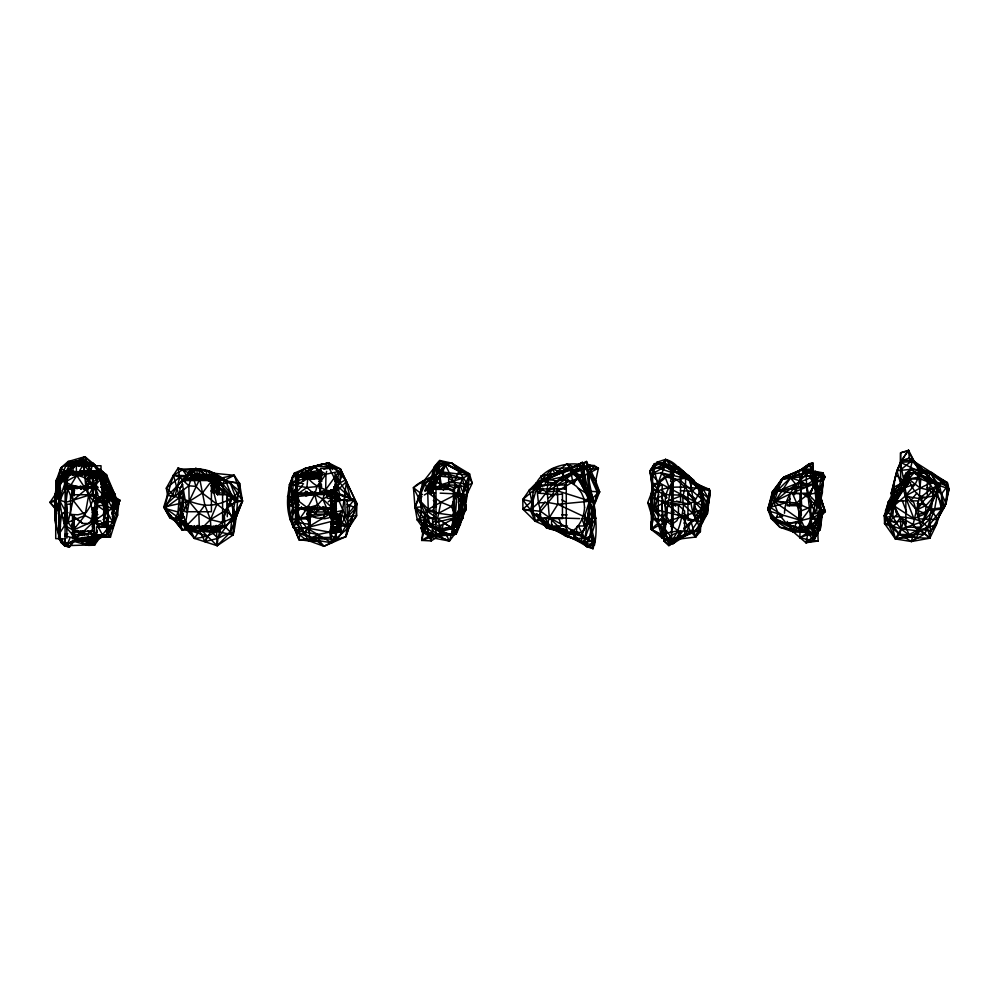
<?xml version="1.0" encoding="UTF-8"?>
<svg xmlns="http://www.w3.org/2000/svg" width="999" height="999" viewBox="0 0 999 999"><rect width="100%" height="100%" fill="white"/><g stroke="black" fill="none" stroke-linecap="round" stroke-linejoin="round"><path stroke-width="1.5" d="M56.518 527.809L54.808 520.217L56.081 481.019L60.889 467.857L68.094 461.538L84.927 456.693L96.541 466.258M662.2 510.114L662.2 502.847M99.888 469.143L106.568 474.925L118.744 503.883L117.545 515.197L114.286 524.575L107.467 534.29L74.226 541.083L69.218 547.29L64.485 545.691L61.463 542.857C51.349 518.781 54.358 492.457 60.889 467.857C70.417 461.263 82.255 461.176 93.207 463.361L96.291 466.233M217.894 493.606L218.406 477.734L189.648 478.146L197.327 475.536L211.888 478.096L218.756 485.664L219.006 493.419M339.635 501.086L336.825 500.099L333.678 492.332L340.035 482.692L345.542 480.007L346.516 481.53L342.557 510.414C325.424 514.51 307.942 518.094 290.135 519.667L288.911 494.955L292.507 476.698L299.4 475.274L314.685 466.208L331.156 466.983L340.372 468.818L356.893 503.721L345.879 536.7L337.5 539.235L323.951 546.278L307.38 540.259C283.791 527.622 283.641 494.143 294.455 473.064L305.357 468.369L328.621 462.899L340.372 468.818L356.893 503.721L345.879 536.7L323.951 546.278L314.011 538.798L304.695 533.928L295.367 522.365L296.191 476.336L304.982 473.089L320.879 470.079M307.492 506.643L308.641 517.407L308.604 531.093L310.477 527.647M217.67 494.742L218.406 477.734L210.901 478.921L194.817 478.434M91.596 489.448L91.596 488.036M60.227 536.713L59.016 534.153L59.291 499.987L56.081 481.019L75.986 462.325L82.168 457.767L87.687 462.962L91.009 471.016L100.474 479.995L114.373 495.966L118.744 503.883L112.962 521.965L102.41 534.827L87.3 545.017L64.485 545.691L62.05 540.559M217.632 493.294L217.957 478.509L210.564 479.557M424.85 514.36L425.012 523.876L422.29 531.855L431.243 537.637L449.4 541.046C465.209 522.29 467.37 497.352 469.455 473.838L451.635 463.061L439.847 460.527C430.369 468.194 432.442 481.768 428.309 492.195M339.335 514.685L338.811 523.538L331.905 532.991L341.159 531.78C329.083 514.722 338.074 494.355 335.14 475.624M426.61 528.621L431.243 537.637L431.193 540.909L421.678 540.409L424.825 517.307L424.338 514.31M658.94 514.61L655.506 506.356L650.012 470.916L657.292 462.075L664.847 466.67L684.327 475.287L691.92 482.255L709.14 489.198L710.214 490.746L707.404 513.498L702.347 522.864L694.48 531.955L684.677 536.201L673.039 543.643L662.362 538.174L651.123 529.358C652.247 508.454 652.272 487.487 652.984 466.396L654.407 463.673L663.573 462.5L681.418 470.854L689.223 476.024L692.919 498.351M906.63 496.578L900.461 462.3L900.586 452.797L908.578 450.262L909.302 458.079L914.21 461.538L933.865 481.393L941.508 493.843L941.632 509.115L936.288 524.875L929.844 538.211L911.4 541.533L895.429 538.948L888.848 525.012L888.885 521.64L894.779 497.44L900.648 483.678L910.189 469.418L912.611 460.089L909.302 458.079L901.223 460.701L896.927 470.741L891.27 493.131L892.931 505.482L896.902 511.151M906.068 522.764L903.371 521.515L888.885 521.64L893.568 506.993L891.27 493.131L896.927 470.741L910.189 469.418L909.215 477.385L900.648 483.678L893.293 487.437L892.931 505.482L884.227 515.584L899.674 534.353L909.078 534.652L919.567 528.971L930.631 531.243L944.267 507.455L946.103 503.396L947.601 486.038L932.03 472.639L929.882 473.101L927.509 480.119L933.516 489.797L931.368 509.178L929.145 519.642L930.631 531.243L929.844 538.211L924.824 533.928L913.098 534.665L895.429 538.948L892.357 526.66L885.077 517.22C885.901 504.47 891.682 492.694 900.648 483.678L900.586 452.797L908.103 450.974L914.21 461.538L947.339 482.654L949.05 489.011L946.103 503.396L941.632 509.115L937.287 519.642L936.288 524.875L927.621 527.36L920.166 530.944L911.787 537.012L895.429 538.948L884.627 523.651L885.077 517.22L903.67 489.71L903.858 476.71L905.743 473.676L910.189 469.418L920.229 469.63L933.865 481.393L939.01 484.515L934.49 509.952L924.824 533.928L911.4 541.533L899.674 534.353L888.848 525.012L884.627 523.651L884.227 515.584L894.779 497.44C891.42 480.919 898.838 463.436 908.578 450.262L919.392 471.665L920.042 474.537M336.626 501.436L335.452 474.537M198.302 479.433L198.351 476.723L216.184 474.3L217.145 494.08M326.636 471.366L325.986 474.188L316.933 486.613L306.868 487.524L289.448 484.677L299.875 518.543L306.705 527.947L331.531 542.744L345.317 516.82L356.893 503.721L350.374 497.902L340.035 482.692L340.372 468.818L341.933 475.824L346.516 481.53L335.452 492.295L322.877 499.088L317.52 505.007L307.317 508.066L296.228 508.291L288.236 504.145L293.244 497.002L296.778 485.277L294.455 473.064L307.854 477.622C319.48 494.143 343.069 489.61 356.893 503.721L356.518 515.884L349.737 526.461L331.531 542.744L319.443 540.784L299.013 539.71L290.06 516.508L287.562 496.59L288.911 494.955L289.448 484.677L294.455 473.064M330.482 530.369L334.715 531.718L341.159 531.78L340.347 514.435M56.444 526.336L55.207 502.834L56.506 479.458L77.835 463.973L84.927 456.693L94.093 466.246M59.778 514.198L60.502 526.86M59.89 509.565L60.44 487.924M217.507 494.717L217.695 487.212L218.381 487.974L213.062 487.1L214.985 492.495M191.496 525.986L189.123 527.072L179.67 523.538L169.955 517.944L164.635 508.404L167.632 495.566L176.91 486.326L189.66 471.316L195.729 468.444L214.61 473.339L234.203 475.299L239.51 483.266C236.863 500.474 237.312 517.894 233.167 534.927L217.183 545.716L194.493 538.411L184.865 527.422L179.158 518.144L163.761 507.08L173.451 475.199L178.022 468.194C188.262 470.941 198.614 467.282 208.629 470.804C220.304 475.174 229.807 483.603 239.673 490.946L242.507 501.048L230.407 532.267L217.183 545.716L197.103 526.173M65.946 512.3L65.697 521.191L67.845 523.126M304.233 479.195L304.395 473.451L321.029 472.34M682.255 531.918L673.039 543.643L672.077 539.872C680.294 530.044 681.755 516.933 683.703 504.72C680.731 495.529 687.087 487.45 685.289 478.221L676.473 479.582L664.922 476.598L652.247 487.437L652.559 490.172L647.739 502.684L650.536 506.006L653.296 518.069L651.123 529.358L660.339 534.103L677.934 530.881L700.386 531.53L701.71 509.478L704.844 506.918L710.214 490.746L664.847 466.67L653.059 468.981L650.012 470.916L652.559 490.172L650.536 506.006L652.472 517.844L651.061 523.051L651.123 529.358L672.077 539.872L695.679 537.062L700.386 531.53L697.502 521.753L693.106 513.773L690.896 503.234L682.829 495.254L658.503 482.455L651.773 474.213L664.847 466.67L665.559 459.403L657.292 462.075L653.059 468.981L651.086 476.973L651.773 474.213L661.051 472.839L685.289 478.221L701.51 488.349L710.214 490.746L702.347 522.864L695.679 537.062L690.921 531.705L681.93 516.046L664.248 502.31L654.482 498.876L650.824 496.378L652.247 487.437L651.773 474.213M218.569 494.143L219.256 479.632L211.488 474.4L202.01 477.584L192.345 478.221L198.351 476.723L204.483 479.095M428.196 492.17C431.268 483.991 432.654 475.824 433.891 467.432L438.374 464.485L444.655 463.536L458.891 471.116L469.455 473.838C466.183 494.105 465.384 515.359 456.131 534.14L452.11 535.189L428.896 536.026L421.678 540.409L425.287 526.048L423.426 528.733L428.896 536.026L431.193 540.909L442.482 533.753M112.662 513.511L116.521 505.457L113.749 496.441L109.116 487.537L100.986 483.216L109.915 493.706L120.105 500.449L116.521 505.457L112.575 506.218L112.875 497.49L109.116 487.537L102.223 478.896L101.399 481.768M65.172 539.997L65.172 539.035M323.951 546.278L319.443 540.784L311.601 541.233L299.013 539.71L299.9 533.716L296.154 507.504L296.191 476.336L308.454 474.138L316.121 476.373L321.778 476.873M108.454 502.11L107.53 499.213L107.855 490.559L103.684 472.764L98.564 471.029M194.468 526.336L194.305 530.544L211.838 532.242L218.094 531.106L218.669 526.923L211.838 532.242L195.692 527.185L188.811 529.695L189.148 525.561M212.05 490.609L213.436 482.08L217.083 478.896L229.92 482.042L237.038 500.936L231.893 504.682L236.613 516.321C224.912 527.272 211.139 537.412 194.493 538.411L189.123 527.072L182.143 529.957L179.67 523.538L180.507 507.692L179.508 497.577L173.451 475.199L182.68 469.755L199.051 468.781L214.61 473.339L217.083 478.896L222.765 483.941L237.038 500.936L242.507 501.048L239.51 483.266C224.313 480.669 208.279 478.084 195.729 468.444L186.813 475.724L176.91 486.326L164.635 508.404L182.143 529.957L216.908 531.493L233.167 534.927L234.578 517.757L231.893 504.682L227.41 498.339M798.526 521.69L800.249 525.824L805.369 527.622L807.679 534.715L805.893 542.694L813.661 540.896L817.394 532.829L820.204 529.595L822.452 513.648C815.821 497.989 819.467 478.546 809.44 463.686L800.661 469.867L784.078 477.023L781.518 479.333L772.289 492.057L767.931 509.028L771.078 518.419L793.331 531.918L805.893 542.694L818.131 541.033L817.669 528.321L820.866 495.991L809.44 463.686L812.686 462.937L817.145 513.336M817.794 516.296L820.067 509.29L816.807 506.081L820.866 495.991L814.073 484.103L812.312 472.065L812.686 462.937L804.52 468.906L784.078 477.023L773.251 495.929L770.192 507.33L771.078 518.419L779.819 527.235L807.854 532.492L813.81 534.453L820.204 529.595C822.826 510.551 815.783 491.346 822.751 472.777L815.321 471.428L804.869 472.677L781.518 479.333L771.74 496.191L767.931 509.028L773.663 519.155L779.819 527.235L793.331 531.918L817.394 532.829L822.452 513.648L814.959 480.194L816.87 472.789L815.321 471.428L781.518 479.333L774.25 501.585L768.468 510.876L775.961 518.956L786.8 523.963L813.81 534.453L817.394 532.829L813.661 540.896L799.837 537.762L800.249 525.824L798.813 519.83M674.225 474.675L663.573 462.5L652.984 466.396L650.012 470.916L654.407 463.673L678.383 466.983L683.416 471.69L684.327 475.287L698.251 484.577L703.496 489.897L708.766 498.638L707.404 513.498L691.021 521.703L695.679 537.062C701.186 521.466 711.3 506.818 709.14 489.198L703.496 489.897L701.023 492.057L703.109 506.605L707.404 513.498L694.48 531.955L672.077 539.872L662.362 538.174L660.339 534.103L667.07 521.728C664.472 506.943 661.95 489.56 676.473 479.582L685.376 487.3L694.542 501.748L701.71 509.478L697.502 521.753L690.921 531.705L672.077 539.872L684.677 536.201L691.021 521.703L700.024 515.397L703.109 506.605L702.409 499.762L697.876 486.363C684.203 480.981 680.893 463.124 665.559 459.403L661.862 465.322L650.012 470.916L652.747 483.653L658.553 490.434M535.864 514.198C548.189 531.118 570.704 535.389 587.287 546.84L594.393 545.229C600.536 516.52 588.386 489.672 586.55 461.463L542.195 481.431L535.751 483.504L529.408 489.972L522.827 499.475L522.902 509.19L535.139 521.203L581.63 542.182L593.056 548.738L594.805 541.108L588.873 518.906L589.235 473.339L594.255 465.559L598.401 468.244L595.679 480.969L597.215 492.032L596.091 500.624L581.58 535.489L581.63 542.182L587.287 546.84L593.056 548.738L588.873 518.906L557.817 504.283L548.439 502.584L538.411 502.784L530.319 510.139L522.902 509.19L531.456 501.523L532.879 495.516M58.017 531.618L59.016 534.153L64.598 525.561L66.009 502.21L65.36 481.943L72.44 470.829L75.986 462.325L84.141 465.422C96.878 477.722 92.607 502.734 112.125 508.429L118.744 503.883C100.587 501.036 95.429 477.472 76.761 475.499L72.44 470.829L69.031 469.143L56.081 481.019L65.36 481.943L71.029 484.865L86.001 489.473L88.649 495.267L94.793 520.616L102.41 534.827L75.961 538.761L64.485 545.691L74.226 541.083L88.524 541.321L107.467 534.29L111.139 526.073M567.444 525.986L551.523 525.986L551.585 524.725M701.71 509.478C685.664 517.132 667.22 518.968 652.135 529.383C652.434 508.054 655.107 485.701 664.847 466.67M700.386 531.53L698.388 528.009C701.872 514.71 712.212 503.933 709.14 489.198M551.66 518.069L551.523 525.986M67.882 485.327L67.732 488.374L83.167 487.337L98.102 487.637M299.475 510.027L296.154 507.504L297.19 486.063L296.191 476.336L299.75 476.623L314.685 466.208L322.577 463.861L331.156 466.983L332.642 469.605M539.822 488.936L540.022 485.027L538.586 485.027M795.129 493.356L804.52 468.906L812.836 469.355L815.846 478.821L806.63 484.777L808.815 498.651L814.073 484.103L816.146 481.968L815.284 488.236L820.067 509.29L817.557 514.997M338.037 501.56L335.202 491.645L335.901 477.884M112.1 514.323L114.71 508.691L115.26 498.214L100.986 483.216M229.92 482.042L239.51 483.266L239.673 490.946L234.877 502.26L231.918 518.294L230.407 532.267L233.167 534.927L233.803 523.039L242.507 501.048L229.92 482.042L222.765 483.941L213.436 482.08L210.677 480.681M924.824 533.928L920.166 530.944L918.518 530.881L913.123 524.5L919.18 498.613L920.753 479.095L914.422 472.327L905.743 473.676L907.679 484.44L903.67 489.71L888.236 501.873L885.077 517.22L896.615 523.376L900.986 528.946L911.787 537.012L918.518 530.881L927.621 527.36L941.632 509.115L932.03 472.639L923.501 470.054L914.21 461.538L900.461 462.3L919.392 471.665L929.882 473.101L947.339 482.654L947.601 486.038L941.508 493.843L946.103 503.396L937.287 519.642L918.256 518.818M440.297 534.078L440.134 537.012L449.4 541.046L453.071 529.133L455.02 513.923M440.547 529.67L440.809 525.262M652.135 529.383C651.261 516.446 650.449 502.809 652.559 490.172L659.527 491.57M922.04 496.353L921.602 503.746L917.894 508.578M946.103 503.396L947.339 482.654L940.808 481.368L929.882 473.101L923.501 470.054L915.371 473.951M336.089 506.068L331.156 524.075L337.5 539.235L331.531 542.744L329.707 532.18L332.217 521.228L335.764 511.326L335.452 492.295L341.933 475.824L338.948 471.466L328.621 462.899L305.357 468.369L292.507 476.698C293.756 492.882 291.983 508.978 292.944 525.237L299.013 539.71L314.011 538.798L337.5 539.235L352.46 515.884L356.518 515.884L355.894 507.954L353.846 499.95L350.374 497.902L335.327 483.991M576.86 526.461L576.448 532.155L574.313 538.498L586.65 543.581L594.393 545.229L591.296 534.84L592.257 511.451L589.597 499.425L585.439 487.812L579.245 464.273C560.664 461.838 535.764 471.553 533.603 492.507M81.131 489.448L81.344 486.6M103.259 506.868L107.53 499.213L102.585 487.724L103.684 472.764L92.832 470.941L87.625 479.77M892.357 526.66L896.615 523.376L892.731 516.183L885.601 510.489L893.918 505.856L905.169 496.128L919.18 498.613L929.545 490.172L939.01 484.515L917.881 473.139L905.743 473.676L909.215 477.385L907.679 484.44L888.286 504.145L885.476 513.661L884.627 523.651L900.986 528.946L918.518 530.881L928.858 510.027L939.01 484.515L930.668 482.842L920.753 479.095L918.568 477.085L915.184 484.203L903.233 488.024L893.668 503.409L890.484 501.061L885.601 510.489L885.077 517.22C897.502 515.696 910.726 517.307 922.464 521.753L927.621 527.36L929.844 538.211L916.682 537.762L899.674 534.353L895.429 538.948L900.986 528.946L900.324 517.282L890.484 501.061L903.233 488.024L908.765 478.983L914.422 472.327L917.881 473.139L933.865 481.393L947.601 486.038M822.751 472.777L823.251 474.787L814.959 480.194L825.336 511.625L812.187 517.819L801.198 520.479L768.468 510.876L771.74 496.191L778.271 490.946L822.751 472.777L825.099 476.86L823.626 477.597L821.003 499.5L805.718 530.119L801.235 529.383L771.078 518.419L782.667 516.471M356.893 503.721L353.846 499.95L349.65 505.531L345.879 536.7M805.369 484.016L800.311 480.956L790.459 477.847L784.078 477.023L772.289 492.057L771.74 496.191L777.984 513.174L786.8 523.963L805.718 530.119L809.552 527.672L825.336 511.625L821.003 499.5L823.626 477.597L815.321 471.428L823.251 474.787L821.016 480.482L822.477 482.255L822.402 492.332L801.198 520.479L786.8 523.963L773.663 519.155L767.931 509.028C772.589 491.908 787.299 480.444 800.661 469.867L811.113 470.754L823.251 474.787M665.871 523.588L663.836 540.759L668.905 545.566L674.175 542.432L680.531 531.381L671.415 535.152M666.133 520.566L666.795 513.036M325.711 511.963L323.414 517.445C318.231 519.293 311.788 518.069 310.252 511.963M546.828 494.055L548.189 479.095L552.035 468.693L570.042 467.757L578.084 475.287L590.909 496.303L585.039 538.249L582.954 542.057L565.571 536.051L548.563 525.699L566.708 530.057M306.868 487.524L307.854 477.622L313.174 466.408L325.986 474.188L338.948 471.466L335.452 492.295L349.737 526.461L340.259 525.874L332.217 521.228L322.877 499.088L314.772 494.567L306.868 487.524L293.244 497.002L287.562 496.59M112.437 516.321L114.286 524.575L110.377 537.262L107.467 534.29L87.3 545.017L75.961 538.761L73.277 530.119L68.094 522.29L65.609 511.5L59.291 499.987L56.081 496.416L57.005 487.412L68.207 470.579M217.083 478.896L234.203 475.299L239.673 490.946C231.019 500.586 217.832 506.068 204.87 505.094C191.883 503.908 180.569 496.178 167.632 495.566L166.309 488.161L173.451 475.199L186.813 475.724L199.051 468.781L199.738 479.033L189.123 501.448L179.158 518.144L182.143 529.957L174.837 520.529L178.022 511.988L180.095 488.286L182.305 484.365M182.667 515.584L181.606 511.138L183.192 501.461M58.679 538.374L61.463 542.857L67.545 543.756L81.394 538.936L98.776 537.012L110.377 537.262L109.503 526.91M57.218 495.279L59.341 488.461L60.652 476.348L64.573 470.317M61.463 542.857L69.218 547.29L73.177 541.183L98.514 536.201L110.377 537.262L106.256 531.743L114.286 524.575L107.268 512.487L105.307 505.232L108.129 499.937L114.373 495.966L114.61 493.731L103.496 472.952L100.412 470.067M704.108 513.536L704.844 506.918L701.51 488.349L698.251 484.577M72.877 475.149L73.327 471.153M533.104 507.392L529.408 489.972L553.671 482.967L562.562 476.898L579.969 468.294L586.55 461.463L595.679 480.969L599.65 491.933L590.546 491.296C595.441 505.919 598.189 522.452 590.147 536.438L585.039 538.249L581.967 532.867L586.962 522.952L589.597 499.425L590.909 496.303C580.794 487.025 576.286 473.663 566.795 463.886L555.007 473.538L541.158 475.936L541.558 479.92L540.496 485.776M892.731 516.183L893.918 505.856L903.233 488.024L905.169 496.128L913.873 518.643L925.561 513.673L928.858 510.027L937.299 491.146L941.508 493.843M65.047 471.153L62.875 478.034L55.22 494.443L56.119 506.68L55.207 502.834L57.005 487.412M651.061 523.051L652.647 517.919L650.824 496.378C664.098 482.992 684.652 487.849 701.51 488.349L694.542 501.748L693.106 513.773L683.703 504.72L664.248 502.31L652.859 508.891L677.934 530.881M92.383 526.898L95.879 495.966L97.79 493.606M82.243 537.412L88.661 545.367L94.505 545.204L97.827 535.514M784.49 513.236C784.889 494.368 798.938 480.332 812.836 469.355L812.312 472.065L814.197 473.251L817.794 501.073L822.452 513.648L817.444 534.128L812.736 540.247L805.893 542.694L814.972 535.327L810.526 517.657L809.739 508.878M794.555 494.73L795.841 484.29L790.459 477.847L775.624 500.586L767.931 509.028M884.627 523.651L885.888 513.673L894.779 497.44L893.531 492.245L907.679 484.44L903.858 476.71L914.422 472.327L930.668 482.842L929.545 490.172L934.677 495.741L925.561 513.673L922.464 521.753L900.986 528.946M59.016 534.153L61.738 513.798L59.291 499.987L65.36 481.943L76.761 475.499L83.092 465.034L82.168 457.767L77.835 463.973L69.031 469.143M553.209 493.693L554.47 488.061M110.739 500.237L110.614 497.215L105.182 484.815L106.568 474.925L100.325 470.591M315.784 478.721L317.944 470.954L314.685 466.208L299.75 476.623L290.422 486.326L292.432 506.818L304.695 533.928L299.9 533.716L292.944 525.237L297.165 517.482L297.19 486.063L299.4 475.274L305.357 468.369L328.621 462.899L341.933 475.824M218.406 477.734L217.445 484.253L218.157 494.73L217.695 487.212L217.844 493.319M101.748 527.26L102.41 522.827M92.832 470.941L92.308 474.363L87.325 481.443M217.482 494.418L219.256 479.632L211.588 479.033L211.488 474.4L202.235 478.871M304.345 510.501L304.782 507.604M430.482 493.681L432.892 482.242L440.159 474.85L443.019 473.139L444.655 463.536L458.891 471.116L467.544 484.265L458.354 502.26M679.757 479.882L702.409 499.762L700.024 515.397L683.978 528.558M299.338 501.223L296.179 492.994L296.566 481.193L305.831 478.071L316.121 476.373L321.553 481.056M112.375 505.756L113.749 497.102L109.415 487.987L100.974 479.995M442.07 532.867L428.896 536.026L425.137 513.811L426.486 510.651L428.234 509.29L427.747 492.557L431.193 477.472L440.934 471.828L462.412 478.384L464.547 486.975L457.217 517.307L460.502 524.05L452.11 535.189L427.772 525.936L423.426 528.733L419.967 518.069L415.01 507.342L425.362 483.341L431.193 477.472L441.233 484.652L462.412 478.384L468.381 475.199L439.847 460.527L424.65 479.995L415.01 507.342C427.135 520.841 435.127 535.664 456.131 534.14L464.547 486.975L469.455 473.838L472.227 483.216L467.232 493.756L458.578 518.743L452.997 528.359L439.747 531.743L417.295 519.98L415.01 507.342L413.449 487.737C423.301 477.472 440.784 477.622 446.74 463.449L451.635 463.061L468.381 475.199L472.227 483.216L464.547 486.975L460.089 485.377L441.233 484.652L424.263 495.029M437.587 518.568L440.921 502.247L457.192 493.931L463.486 493.631L466.221 509.378L458.404 523.663L452.584 527.347L438.636 529.92L430.219 525.462L426.486 510.651L418.456 499.138L424.65 479.995L413.449 487.737L421.74 504.095M684.677 536.201L677.372 537.599L668.905 545.566L670.117 535.689L665.346 529.62L652.472 517.844L647.739 502.684L651.173 504.895M671.64 482.604L666.608 512.25L666.645 517.02L671.64 523.301M58.466 528.933L60.115 518.843L58.779 514.473M185.377 520.791L174.837 520.529L163.761 507.08L189.123 501.448L198.851 513.136L210.452 519.617L222.228 522.527L225.337 510.576L227.46 507.529L234.877 502.26L242.507 501.048L231.918 518.294L222.228 522.527L211.001 531.243L199.388 530.706L184.865 527.422L189.123 501.448L188.848 485.776L192.495 474.475L191.583 469.68L182.68 469.755L178.022 468.194L179.72 477.21L175.012 496.278L163.761 507.08L169.955 517.944L179.158 518.144L190.359 530.731L207.105 536.063L204.982 541.608L217.894 538.349L230.407 532.267M217.557 494.305L218.806 486.713L211.488 474.4M670.566 481.381L672.002 472.589L681.418 470.854L693.456 480.007L708.428 505.444M56.081 496.416L60.889 467.857L65.859 472.09L70.217 463.274L77.835 463.973L93.207 463.361L91.596 464.51L71.766 465.609L68.094 461.538L66.783 465.659M305.269 479.582L305.682 477.135L309.727 472.739L321.753 473.101M54.808 520.217L59.291 499.987L66.009 502.21L73.039 500.224L86.001 489.473L76.761 475.499L75.986 462.325L77.835 463.973L86.688 462.462L92.457 463.573L103.496 472.952L105.807 476.698L106.968 487.962L102.959 494.605L98.739 498.126L94.793 520.616L75.961 538.761L64.673 535.689M316.933 486.613L314.772 494.567L317.52 505.007L315.921 514.273L299.875 518.543L293.094 527.447L306.705 527.947L329.707 532.18L340.259 525.874L342.557 510.414L332.217 521.228L295.754 530.519L290.06 516.508L295.429 499.125L297.19 486.063L292.47 484.253L299.4 475.274L322.577 463.861M104.72 527.447L107.842 520.754L103.509 515.422L109.291 489.335L109.116 487.537L101.886 485.989M529.408 489.972C545.679 478.309 564.934 469.493 585.077 468.056L595.679 480.969L582.355 462.4L573.95 467.033L553.134 473.876L542.195 481.431L536.825 487.599L522.827 499.475C537.087 522.19 562.075 535.102 586.65 543.581L591.296 534.84L594.805 541.108L587.287 546.84L586.65 543.581L590.147 536.438L592.956 515.409L589.235 498.651L590.546 491.296M821.003 499.5L815.708 501.935L809.552 527.672L815.147 526.935L824.113 509.215L815.284 488.236L816.87 472.789L800.661 469.867L781.518 479.333L819.055 474.587L825.099 476.86L819.105 490.809L824.113 509.215L820.966 510.464L815.147 526.935L813.81 534.453L773.663 519.155L775.961 518.956L777.984 513.174M539.173 493.094L539.972 488.698M65.609 511.5L61.738 513.798L64.598 525.561L73.277 530.119L84.965 515.496L88.649 495.267L94.418 485.264L100.474 479.995L99.326 473.439L92.457 463.573L87.687 462.962L77.835 463.973M194.131 479.595L194.593 477.072L207.667 479.108M585.077 468.056L572.877 474.013L562.562 476.898L585.077 468.056L594.255 465.559L589.485 465.134L585.077 468.056L578.945 478.371L557.767 490.946L540.734 511.363L538.861 518.493L546.416 527.747L562.225 530.432L573.351 534.415L574.338 538.823L579.158 539.872L582.954 542.057L590.147 536.438L592.482 517.37L589.597 499.425L582.742 487.037L582.305 475.811L583.591 468.781L582.355 462.4L563.911 472.065L562.562 476.898L542.195 481.431L553.671 482.967L557.367 485.239L578.945 478.371L598.401 468.244L589.485 465.134L579.969 468.294L578.846 464.872L582.355 462.4M73.002 475.037L73.826 470.716M74.638 466.408L76.411 460.789L85.352 460.814L90.36 465.834M812.736 540.247L814.972 535.327L807.679 534.715L799.837 537.762L807.854 532.492L813.661 540.896L818.131 541.033L812.736 540.247L814.073 533.329L812.537 526.398L815.671 519.268M91.009 471.016L92.457 463.573L105.807 476.698L99.326 473.439L91.009 471.016L89.198 471.978L85.002 477.809L86.001 489.473M207.867 526.061L193.307 528.159L179.758 520.954L183.217 513.736M305.831 494.555L306.406 491.62M458.578 518.743L463.486 493.631L460.089 485.377L462.412 478.384L439.885 476.186L431.193 477.472L435.951 474.9L446.74 463.449M112.35 505.119L114.61 493.731L105.182 484.815L101.786 479.745M801.66 505.969L800.311 480.956L798.85 471.241L809.44 463.686L818.73 496.453L817.794 501.073L819.53 498.788M67.757 470.591L66.533 476.585L64.473 480.594M68.669 466.083L69.281 463.086L76.411 460.789L87.263 465.846M323.264 510.139L323.863 507.18M331.418 528.971L338.998 529.482L337.088 515.784L339.423 527.734L338.998 529.482L334.465 533.104L332.642 526.173L336.313 508.104M457.929 497.327L459.44 489.822L454.046 482.342L444.655 463.536L437.038 469.055L440.159 474.85L431.456 493.806M323.676 510.701L324.3 507.704M326.498 497.19L327.435 492.694L333.678 492.332L353.846 499.95L346.728 501.273M88.961 483.991L91.159 474.026L89.96 471.203L91.159 474.026L97.702 480.157M451.923 531.056L456.093 530.394L462.787 518.356L465.709 505.182L457.792 490.172M668.905 545.566L670.092 540.234L663.711 533.129L657.979 523.251L650.536 506.006L655.506 506.356L658.978 511.301M76.761 475.499L71.029 484.865L73.039 500.224L68.094 522.29L64.598 525.561L75.961 538.761M456.543 487.562L454.046 482.342L458.891 471.116L451.635 463.061L439.123 463.286L435.589 464.91L433.029 476.223L424.712 490.646M91.246 488.623L94.543 473.501L90.859 471.053M308.067 495.516L308.766 492.532M327.297 468.543L328.621 462.899L331.156 466.983L323.813 469.193M84.003 488.723L84.64 486.001M440.809 534.215L440.134 537.012L428.371 532.342L422.29 531.855L421.004 528.146L425.087 518.394M442.145 528.596L443.494 522.989L456.093 530.394L465.709 505.182M199.063 526.011L211.838 532.242L219.817 529.058L220.492 526.236M823.626 477.597L816.37 483.079L778.271 490.946L792.282 492.944L796.553 502.897L801.198 520.479L805.718 530.119L813.81 534.453L814.56 527.047L818.73 519.605L820.966 510.464L822.452 513.648L817.669 528.321L814.073 533.329L814.972 535.327L805.369 527.622L812.537 526.398L817.669 528.321M178.022 511.988L180.507 507.692L183.229 496.578L179.508 497.577L164.635 508.404L178.022 511.988L179.783 520.841L193.307 528.159L194.468 525.624M920.166 530.944L913.098 534.665L911.4 541.533L916.682 537.762L919.567 528.971L929.145 519.642M337.088 514.285L337.874 525.362L335.352 532.929L331.094 533.116M444.88 489.485L445.616 486.613L450.674 490.034M536.6 513.636L538.898 519.018L553.808 529.12L542.42 519.93L535.139 521.203L530.319 510.139L536.825 487.599L547.227 491.958L557.767 490.946L589.26 500.824L594.318 503.384L597.215 492.032L587.212 469.942L578.846 464.872L563.911 472.065M926.735 487.412L933.516 489.797L944.267 507.455L939.535 485.564L940.808 481.368L949.05 489.011L944.267 507.455L931.368 509.178L918.83 514.61M102.223 478.896L101.511 481.605L109.915 493.706L113.749 497.102L114.71 508.691L112.088 513.461M103.284 504.208L104.033 501.373L103.596 487.624L101.324 483.741M303.471 480.806L303.084 478.071L304.395 473.451L321.903 473.339M67.008 511.9L65.697 521.191L64.411 517.057M335.015 481.106L335.976 477.572L336.775 501.71M655.506 506.356L658.716 494.53M221.441 525.399L217.894 538.349L217.183 545.716L216.246 525.362M430.532 493.568L434.415 479.458L433.891 467.432L439.123 463.286L445.566 464.373L451.635 463.061L435.589 464.91M423.426 528.733L417.295 519.98L419.967 518.069L421.94 511.038M74.363 465.934L75.462 462.087L85.352 460.814L87.6 465.734M899.674 534.353L903.371 521.515L902.01 519.155M349.737 526.461L350.736 523.101L356.518 515.884M702.347 522.864L700.736 520.616L704.844 506.918L682.829 495.254L665.846 494.592L656.83 491.371L652.247 487.437M670.928 532.979L673.401 524.875L671.091 519.468M196.391 478.596L197.327 475.536L209.091 479.108M796.465 521.815L793.331 531.918L796.64 530.432L809.365 532.879L801.235 529.383M306.019 479.657L307.267 475.736L312.237 472.415L321.778 475.699M60.377 506.381L58.267 504.245L60.577 496.99M570.879 530.956L581.967 532.867L588.374 523.713L586.962 522.952L584.815 515.546L590.909 496.303L578.421 488.324M819.055 474.587L816.37 483.079L808.378 494.218L796.553 502.897L774.25 501.585L801.198 520.479M72.415 493.656L74.863 486.338M340.334 514.023L338.099 520.679L331.156 524.075L346.953 525.437L350.736 523.101M814.073 484.103L815.846 478.821L806.093 474.962L804.52 468.906L812.686 462.937M818.73 519.605L824.113 509.215M67.208 511.875L66.284 514.622L66.246 511.85M460.089 485.377L451.511 506.443L438.424 513.299L426.486 510.651L436.351 517.682M60.177 538.661C60.964 522.902 55.182 503.783 65.172 490.259M222.228 522.527L227.46 507.529L232.617 497.639L225.225 479.957L208.629 470.804L216.771 504.67L210.452 519.617L199.388 530.706L194.493 538.411L179.158 518.144L174.513 520.367M808.815 498.651L815.846 478.821M574.313 538.498L567.27 535.639L561.138 528.858L565.571 536.051L574.313 538.498L585.039 538.249L592.482 517.37L586.962 522.952M888.848 525.012L884.227 515.584L889.947 505.769L888.236 501.873L894.779 497.44M59.952 499.263L55.707 498.101L62.875 478.034L68.456 473.151L69.555 470.641M182.068 490.546L179.508 497.577L182.58 490.784M74.875 485.814L72.427 492.495L72.877 495.554M304.695 533.928L310.14 524.375L295.367 522.365C299.126 510.214 296.016 495.616 289.448 484.677M893.568 506.993L903.296 480.794L908.665 477.747M216.084 492.644L218.756 485.664L217.957 478.509L213.636 482.829M452.809 515.609L454.795 510.427M82.517 474.525L83.516 471.965C89.273 470.691 94.256 472.739 98.089 476.648L94.818 471.615M429.333 492.445L434.415 479.458L440.159 474.85L444.655 463.536M108.167 522.914L106.881 525.599L108.554 521.416M58.579 522.689L60.115 518.843L58.342 513.436M78.846 475.487L80.345 471.74L83.029 470.966M198.102 525.624L195.692 527.185L215.022 529.607L219.817 529.058L220.442 527.509L211.014 528.209L195.692 527.185L194.305 530.544L188.811 529.695L191.034 525.811M589.235 473.339L599.65 491.933L596.091 500.624L557.817 504.283L549.35 517.607L546.416 527.747C561.263 533.366 578.421 531.93 591.558 541.308L594.805 541.108M67.62 488.661L68.756 485.951M79.633 475.149L86.526 473.826L87.924 470.517M69.93 538.186L67.545 543.756L69.218 547.29M108.541 509.228L103.734 518.244M112.6 499.8L113.749 497.102L101.511 485.364M908.578 450.262L901.223 460.701L896.927 470.741L900.648 483.678L904.644 486.176L909.215 477.385M684.028 523.251L688.486 514.01M214.61 473.339L207.118 475.099L196.89 473.713L186.151 479.308L190.434 470.866L197.028 469.617L205.894 470.791L207.118 475.099L223.838 493.269L237.038 500.936M555.332 486.063L557.017 482.242L559.115 480.257L565.546 480.257L567.32 482.317M330.569 532.23L335.102 531.93L338.811 523.538L341.109 524.4L334.715 531.718L331.905 532.991L335.102 531.93L339.423 527.734L337.088 515.784M92.632 528.546L97.64 517.232M312.537 492.12L311.313 494.78L311.188 491.97M456.131 534.14L452.584 527.347L457.217 517.307L466.221 509.378L463.486 493.631M106.881 525.599L108.179 522.777M574.088 483.728L578.084 475.287L573.926 472.564L566.795 463.886L573.95 467.033L555.007 473.538L541.158 475.936M64.56 487.175L67.158 481.718M903.67 489.71L908.765 478.983L918.568 477.085L920.266 488.049L929.545 490.172M72.203 489.885L74.188 485.851M88.099 477.772L94.193 477.472L90.946 471.928L87.924 478.084L94.193 477.472L97.328 480.856M340.796 500.474L335.202 491.645L335.751 490.546L333.853 486.763M70.392 475.049L72.34 471.116M307.392 478.783L309.228 475.099L321.566 473.076M186.151 479.308L190.434 470.866L207.917 479.283M79.008 474.375L80.345 471.74L94.543 473.501L97.015 477.347M314.248 479.17L319.905 474.7L306.493 474.1L303.596 479.807L311.463 473.788L321.666 472.702M211.401 478.971L185.315 478.896L185.315 481.655M105.27 527.272L108.092 521.815M112.313 513.636L116.521 505.457L112.188 513.099M305.257 479.62L307.267 475.736L321.091 477.01M425.287 526.048L422.29 531.855L424.725 528.346M904.644 486.176L898.963 493.144L893.668 503.409L885.601 510.489M453.221 501.835L455.294 497.827M458.054 492.495L459.44 489.822L460.926 496.69L462.787 518.356L453.071 529.133L452.397 518.431M84.59 470.979L83.242 473.551L75.649 474.937M97.278 530.332L94.418 535.751L88.374 539.448L88.661 545.367L94.805 542.707L100.762 536.013L94.805 542.707M98.714 527.622L100.862 523.563M296.228 508.291L290.135 519.667L290.06 516.508L293.094 527.447M338.948 471.466L325.662 489.722L314.772 494.567L307.317 508.066L299.875 518.543M812.537 526.398L816.658 518.943M73.439 475.199L75.562 471.378M78.397 466.283L79.808 463.723L85.352 460.814L85.877 466.595M100.674 487.175L109.415 487.987L109.915 493.706L114.71 508.691L116.521 505.457M911.787 537.012L913.098 534.665M191.583 469.68L199.738 479.033L204.87 505.094L198.851 513.136L199.388 530.706L204.982 541.608L211.001 531.243L210.452 519.617L225.337 510.576L232.617 497.639L221.541 485.676L217.183 476.76L208.629 470.804M184.515 480.457L189.66 471.316L197.028 469.617L197.253 478.321M889.947 505.769L885.888 513.673M910.189 469.418L917.881 473.139L930.668 482.842L920.266 488.049L915.184 484.203L905.169 496.128L916.508 510.027L925.973 505.506L934.677 495.741L937.299 491.146M668.606 545.092L665.346 529.62L660.664 518.731L657.979 523.251L662.974 530.769L663.836 540.759L668.606 545.092L674.175 542.432L680.531 531.381M59.79 484.49L65.172 477.559M92.333 512.387L94.618 508.528L97.652 514.597M78.122 534.465L75.599 538.686L74.251 537.512L74.251 534.477L88.124 534.465L88.124 538.686L75.599 538.686L74.251 534.465M293.469 492.27L297.19 486.063L295.854 485.776M539.685 493.269L542.782 488.111M544.318 485.539L548.189 479.095L570.042 467.757L573.139 483.691M337.65 485.676L339.847 495.092L336.825 500.099L328.184 510.064M594.318 503.384L593.768 502.859L592.956 515.409L595.779 518.119L591.97 524.425L592.257 511.451L593.768 502.859L589.235 498.651L585.439 487.812L583.591 468.781L579.245 464.273L555.007 473.538L552.035 468.693L541.558 479.92L535.751 483.504L538.523 493.169M657.292 462.075L661.862 465.322L663.573 462.5M896.615 523.376L900.324 517.282L913.123 524.5M432.804 506.993L436.251 501.411L431.993 488.161L440.159 474.85L438.374 464.485L439.123 463.286L432.542 472.977L434.415 479.458L425.087 491.321M307.055 478.621L309.228 475.099L321.228 476.76M112.575 506.218L115.247 501.898L120.105 500.449L115.26 498.214L109.915 493.706L101.136 481.893M104.083 526.835L107.842 520.754M69.83 471.316L66.533 476.585L56.643 483.991L55.282 494.055L56.506 503.508M73.114 466.058L76.411 460.789L86.863 466.271M809.44 463.686L807.417 466.908L798.85 471.241M443.269 490.309L445.616 486.613L438.174 488.836L431.993 488.161M670.816 493.981L673.176 490.259L672.002 472.589L652.984 466.396L658.878 487.524M58.267 504.245L60.739 500.387M56.693 510.601L49.95 502.385L59.341 488.461L56.643 483.991L60.652 476.348L65.934 471.253M195.092 479.021L197.327 475.536L194.805 478.046L189.623 477.959L194.593 477.072L196.766 479.32M579.245 464.273L573.926 472.564L582.305 475.811M189.66 471.316L186.813 475.724L182.68 469.755M234.203 475.299L225.225 479.957L221.541 485.676L211.501 481.019L199.738 479.033L192.495 474.475L178.022 468.194M67.707 465.497L69.281 463.086L75.462 462.087L79.808 463.723L81.493 466.258M114.71 508.691L120.105 500.449M76.636 486.051L72.427 492.495L74.675 490.659M64.448 488.911L67.757 483.941M296.191 476.336L305.831 478.071L308.454 474.138L304.982 473.089L316.121 476.373M917.881 473.139L920.229 469.63L914.21 461.538M330.956 532.579L335.352 532.929L338.786 527.809L337.912 514.185M197.79 525.387L194.305 530.544L187.562 526.473L191.945 526.011M182.692 484.44L180.095 488.286L176.91 486.326M103.372 526.785L108.304 519.492M103.884 521.291L112.962 521.965L117.545 515.197L114.61 493.731L110.614 497.215L105.182 484.815L96.766 471.378M703.496 489.897L691.92 482.255L693.456 480.007L678.383 466.983L701.023 492.057L708.766 498.638M84.99 538.024L94.505 545.204L100.35 536.813L93.456 534.627L79.495 532.604L77.31 530.519M97.415 518.768L94.156 523.439L94.418 535.751L97.09 534.64M227.46 507.529L231.918 518.294L217.894 538.349L211.001 531.243M64.698 480.969L67.383 477.235M69.168 474.737L71.841 470.991M101.698 486.201L109.291 489.335L105.807 494.193L106.993 502.397L103.634 505.494M307.979 479.145L311.463 473.788L312.787 478.808M331.256 515.671L336.476 508.728M190.359 530.731L193.481 526.473M192.582 479.495L196.89 473.713L201.561 479.433M545.117 501.835L540.347 508.154L540.347 518.581L562.437 518.581L562.437 493.419M71.029 484.865L67.695 489.285L66.009 502.21L68.094 522.29L84.965 515.496L94.793 520.616L100.849 521.066M417.295 519.98L426.723 520.254L428.209 518.306L436.251 518.531M64.098 513.911L65.784 511.713L67.12 514.423M69.605 485.951L67.732 488.374L62.875 478.034L60.889 467.857M78.059 475.024L80.882 471.391L85.415 471.016M80.657 475.611L83.516 471.965L86.164 475.062L90.946 471.928M694.742 517.057L703.109 506.605L708.091 503.883M302.647 485.039L296.179 492.994L306.78 494.592L327.435 492.694L336.825 500.099L353.846 499.95M556.48 530.419L562.225 530.432L581.58 535.489L549.35 517.607L540.734 511.363L538.411 502.784L553.671 482.967L572.877 474.013L578.945 478.371L589.26 500.824L599.65 491.933M331.406 533.179L334.465 533.104L338.786 527.809L336.938 514.635L338.998 529.482M911.051 500.199L916.857 493.094M97.303 532.23L94.418 535.751L88.461 530.869M101.161 527.547L108.854 518.181M540.884 516.695L538.898 519.018L549.999 526.073L567.632 530.132M72.153 521.353L74.151 519.03M684.203 529.657L691.021 521.703L683.678 528.471M97.452 535.214L88.661 545.367L87.125 539.747L84.952 537.674L87.125 539.747L93.456 534.627L90.11 531.768M194.281 478.996L197.327 475.536M59.952 494.892L55.944 499.375L49.95 502.385L56.506 509.065M930.631 531.243L936.288 524.875M441.046 485.689L438.174 488.836L432.892 482.242L443.019 473.139L445.229 474.975M345.529 515.009L347.677 516.833L355.894 507.954L347.252 504.383M95.355 491.108L97.39 488.936M919.492 530.057L920.504 528.983L919.292 529.445L918.131 528.284L913.498 527.235M179.758 520.954L183.891 516.558L179.783 520.841L186.726 522.44M295.367 522.365L299.638 517.882M64.411 483.191L67.445 480.032M92.407 512.674L97.752 507.867M101.935 503.533L104.033 501.373L113.749 497.102M891.27 493.131L903.296 480.794L910.751 482.792M75.275 474.9L80.345 471.74L86.526 473.826L89.448 470.841M184.865 527.422L198.851 513.136M103.509 515.422L108.541 510.302M667.332 507.005L671.64 503.284M311.601 541.233L316.421 537.275M922.464 521.753L934.49 509.952L941.632 509.115M99.45 476.86L103.684 472.764L105.182 484.815M71.229 466.158L75.462 462.087M917.444 507.729L933.516 489.797L939.535 485.564L949.05 489.011M328.271 501.848L335.327 496.241L336.251 489.085L335.065 484.915M436.538 519.555L430.219 525.462L440.484 528.833L452.584 527.347M92.407 515.809L96.903 511.688M790.172 498.751L785.788 502.772L770.192 507.33L782.854 515.409M210.077 525.674L211.014 528.209L213.349 526.136M651.123 529.358L657.979 523.251L662.362 538.174L663.711 533.129L662.974 530.769L665.346 529.62L661.75 506.805M825.099 476.86L821.016 480.482L814.959 480.194L815.284 488.236L810.114 476.723L811.113 470.754L814.197 473.251M211.738 491.421L213.374 489.997M888.885 521.64L897.502 514.16M86.114 534.952L90.822 530.956M73.277 530.119L94.793 520.616L112.125 508.429L108.129 499.937L106.968 487.962L103.496 472.952L106.568 474.925M680.394 490.671L691.945 491.321L697.876 486.363L701.023 492.057L693.456 480.007L690.933 482.804L697.876 486.363L703.109 506.605M102.822 504.02L106.993 502.397L112.875 497.49L109.291 489.335M296.154 507.504L299.325 504.845M88.536 488.636L91.883 485.851L97.74 486.738M220.442 527.509L215.022 529.607L211.838 532.242L213.599 527.285L215.672 525.674M900.049 470.367L912.611 460.089L920.229 469.63L909.302 458.079M55.707 498.101L60.514 494.205M76.935 488.836L80.32 486.088M772.289 492.057L775.624 500.586L795.841 484.29M304.258 480.706L303.084 478.071L309.727 472.739L321.715 473.276M449.263 533.978L452.11 535.189L439.747 531.743L438.636 529.92L451.111 527.397L458.404 523.663L451.511 506.443L440.921 502.247L427.747 492.557L425.362 483.341L435.951 474.9L439.847 460.527L433.029 476.223L421.965 481.643L422.227 488.836M318.606 510.127L323.052 506.58M652.747 483.653L658.241 483.491L672.002 472.589M199.638 479.42L202.01 477.584L216.184 474.3L216.92 494.055M888.973 508.516L892.931 505.482M101.611 535.264L99.301 537.025L73.177 541.183L87.3 545.017L88.524 541.321L98.514 536.201L99.301 537.025L81.394 538.936L67.545 543.756L64.123 541.208M195.929 486.413L188.848 485.776L175.012 496.278L166.309 488.161L179.72 477.21L192.495 474.475L195.929 486.413L202.347 493.119L225.337 510.576M58.441 499.475L60.627 497.827M210.876 491.046L216.833 486.613L216.284 482.105L219.256 479.632L210.602 480.756M585.139 500.586L590.909 496.303M562.225 530.432L549.35 517.607L547.227 491.958L572.877 474.013M75.724 534.989L72.315 532.629L74.838 530.819M428.209 518.306L425.137 513.811L418.456 499.138L421.94 496.665M101.274 535.252L98.776 537.012L92.008 529.957M799.225 516.046L801.485 514.473M85.002 477.809L84.141 465.422L87.687 462.962L89.198 471.978L100.474 479.995L105.307 505.232L97.328 505.706L88.649 495.267L83.092 465.034M296.778 485.277L307.854 477.622L325.986 474.188L325.662 489.722L322.877 499.088L335.764 511.326M347.252 507.192L349.65 505.531M548.563 525.699L549.999 526.073L552.285 524.5M202.223 530.719L209.315 525.861L216.908 531.493M226.748 508.191L231.893 504.682M304.87 478.958L311.213 474.7L321.403 476.535M288.236 504.145L292.432 506.818L288.911 494.955M673.114 523.513L676.935 520.641L678.546 516.845L678.408 505.007L673.114 505.007L673.114 527.147M188.661 479.145L196.89 473.713L201.536 479.458M695.104 504.582L702.409 499.762M69.992 489.06L72.328 487.512M548.476 497.877L552.572 495.292M194.73 478.996L198.351 476.723L190.984 476.223L191.046 478.746M189.123 501.448L202.347 493.119L211.501 481.019L217.183 476.76L225.225 479.957M56.081 481.019L72.44 470.829M683.254 518.756L686.95 516.471L683.553 513.374M212.412 483.853L213.374 485.114M445.304 533.866L440.134 537.012L431.93 533.216M69.73 470.854L60.652 476.348L66.533 476.585L67.345 479.445M317.52 505.007L329.782 513.998L306.705 527.947L305.407 532.529L307.38 540.259L318.132 534.453L329.707 532.18M331.006 513.024L336.226 510.851M670.716 526.448L673.401 524.875M65.172 539.098L60.215 538.536M331.73 511.351L335.714 509.04M466.221 509.378L455.257 515.646L439.061 518.319M93.394 483.941L97.178 481.78M418.456 499.138L428.234 509.29L440.921 502.247M535.751 483.504L553.134 473.876M424.687 526.161L421.004 528.146L424.687 530.244M85.852 488.161L88.337 486.825L88.337 474.737L66.846 474.737L66.846 486.813L88.337 486.813M905.169 496.128L920.266 488.049M97.178 534.752L88.374 539.448L85.926 537.799M451.448 528.783L460.502 524.05M86.413 488.673L91.883 485.851L97.49 493.019M440.035 525.874L451.473 519.955M312.237 491.795L306.78 494.592L305.981 491.92M319.068 488.299L321.803 486.9M774.25 501.585L792.282 492.944L816.37 483.079L822.402 492.332L808.378 494.218L792.282 492.944M103.009 519.505L108.192 517.07M460.926 496.69L467.232 493.756L464.547 486.975M95.03 519.293L97.865 518.006M319.293 479.595L321.728 478.496M97.952 521.753L94.156 523.439L92.083 521.49M550.799 495.167L553.633 493.906M694.542 501.748L683.703 504.72M421.678 540.409L440.871 533.803M93.069 507.792L97.24 506.181M800.886 510.964L810.676 507.155M104.021 513.598L108.342 511.938M664.248 502.31L682.829 495.254M654.482 498.876L665.846 494.592M431.431 525.799L435.527 524.313M670.092 540.234L673.039 543.643L663.711 533.129L663.836 540.759L670.092 540.234L677.372 537.599M303.084 478.071L321.79 473.963M700.736 520.616L697.502 521.753L681.93 516.046L652.859 508.891L650.824 496.378L652.647 517.919L667.07 521.728M805.718 530.119L814.56 527.047L819.155 518.331L812.187 517.819L809.477 508.828L807.005 486.95L778.271 490.946M65.06 542.395L65.172 477.023M103.359 513.236L107.38 511.925L104.033 501.373L100.3 496.59M331.643 529.882L339.423 527.734L338.124 524.375M433.578 507.654L436.476 506.73M65.36 481.943L67.695 489.285L73.039 500.224L88.649 495.267L98.739 498.126M209.191 478.946L211.888 478.096L210.901 478.921L218.381 487.974M304.046 480.457L304.021 474.488L309.727 472.739L320.704 472.902M330.657 530.282L339.423 527.734M435.989 522.489L453.446 518.069L453.446 489.385L435.989 489.385L435.989 527.185M565.571 536.051L576.448 532.155L585.039 538.249M64.798 534.378L67.807 533.678M818.73 496.453L820.866 495.991M49.95 502.385L56.244 501.136L55.282 494.055L60.44 496.403M347.677 516.833L352.46 515.884M589.597 499.425L583.591 468.781L587.212 469.942L598.401 468.244M934.677 495.741L919.18 498.613L925.973 505.506L925.561 513.673L916.508 510.027M93.019 515.496L97.615 514.66M424.85 527.46L421.004 528.146L425.099 530.044M318.581 478.946L321.466 478.484M419.967 518.069L424.825 517.307L425.062 521.678M101.573 494.83L105.807 494.193L101.199 486.9M555.993 494.755L562.437 494.043M68.456 473.151L91.334 471.004M103.684 472.764L92.308 474.363L96.266 479.92L83.167 487.337L85.714 489.06M72.315 532.629L84.428 530.981M888.286 504.145L893.668 503.409L908.765 478.983L920.753 479.095M541.558 479.92L548.189 479.095L558.578 481.58M595.779 518.119L582.792 518.706M314.772 494.567L293.244 497.002L315.921 514.273L329.782 513.998M448.501 482.967L454.046 482.342L467.544 484.265M304.021 474.488L314.585 473.401L312.237 472.415M96.841 534.39L94.056 534.677L87.612 530.993M310.801 515.546L309.44 515.671L307.829 506.443M591.558 541.308L581.63 542.182L573.351 534.415L546.416 527.747L542.42 519.93M694.218 515.871L700.024 515.397L694.655 506.63M212.837 487.4L218.806 486.713L218.881 494.493M421.765 506.905L415.01 507.342L425.137 513.811M901.223 460.701L912.611 460.089M438.374 464.485L445.566 464.373M928.858 510.027L934.49 509.952M683.416 471.69L665.559 459.403L675.749 471.715L683.416 471.69L691.92 482.255M800.886 483.703L807.329 483.703L807.329 493.231L800.886 493.231L800.886 483.703L805.893 483.703M107.605 526.735L107.605 499.875L110.577 499.875M335.052 468.431L320.554 468.431L320.554 492.994L331.418 490.809C340.609 485.714 332.205 474.7 329.433 468.431M927.322 473.114L905.856 473.114C909.989 482.48 914.485 498.051 927.322 497.527L927.322 473.114L921.178 473.114M101.448 476.423L96.478 476.423L96.478 497.927L102.123 497.927L102.123 476.898M304.058 478.409L319.805 478.409L319.805 492.994L298.314 492.994M181.606 480.544L211.413 480.544L211.413 511.725L184.952 511.725L183.142 503.946L182.817 490.284M318.831 481.206L321.803 481.206M538.024 485.027L564.885 485.027L564.885 488.936L536.638 488.936M210.677 485.789L213.699 485.789L211.451 478.896M64.086 488.886L72.765 488.886L72.765 494.855M326.373 494.555L298.314 494.555L298.314 507.804L331.568 507.804M219.593 494.68L227.297 494.68L227.297 505.981M94.131 497.614L95.729 497.614L95.729 483.516L88.399 483.516L88.399 488.673M107.605 499.875L113.262 499.875L113.262 527.572M906.942 500.874L894.842 500.874L895.916 512.437L905.818 523.551M911.338 500.874L917.669 500.874L919.055 520.229M680.082 501.773L673.114 501.773L673.114 471.803L680.569 471.803L680.569 501.161M917.119 503.746L921.602 503.746L931.368 509.178L937.287 519.642M71.091 504.195L66.846 504.195L66.846 538.161M786.987 505.694L798.738 505.694L798.738 522.864L778.658 522.864M309.44 511.963L331.218 511.963L330.307 516.57L328.933 517.844L324.625 518.756L320.604 518.319M63.924 512.749L68.082 512.749M540.721 514.872L532.929 514.872L532.929 492.02M561.7 514.872L567.182 514.872M577.884 525.986L584.627 525.986L584.627 515.559M186.688 526.548L222.602 526.548L222.602 494.343M813.248 517.669L810.526 517.657L810.102 527.26L814.972 535.327M435.989 533.578L452.497 533.778M584.128 523.676L588.374 523.713L584.815 515.546M540.409 493.431L546.403 493.494L553.496 495.054M94.068 501.211L104.033 501.373M79.545 461.888L68.094 461.538L70.217 463.274M579.745 518.606L549.35 517.607L538.861 518.493L535.139 521.203L534.565 514.485M318.456 484.503L321.441 484.627M427.747 492.557L435.489 492.919M440.147 493.144L457.192 493.931L465.122 499.8L455.257 515.646L451.111 527.397L438.811 519.368M61.926 541.695L60.951 539.06M179.67 523.538L187.362 523.938M331.069 526.61L338.848 527.222L341.171 521.49L330.669 508.916M331.044 532.579L335.352 532.929L334.24 529.045M204.832 479.008L194.805 478.046L194.593 477.072M74.488 517.057L82.73 523.451L88.636 523.513C92.757 519.88 93.094 513.973 92.545 508.866L97.028 512.312M70.542 514.423L77.997 514.785L86.176 512.562L90.672 505.506L95.117 494.742L70.542 494.742L70.542 514.51L82.73 523.451M211.825 492.02L223.838 493.269L222.765 483.941M330.681 531.456L335.102 531.93M579.969 468.294L589.785 469.455L589.485 465.134M530.319 510.139L540.734 511.363M202.098 525.899L213.599 527.285L218.094 531.106L217.707 526.66M468.381 475.199L440.934 471.828L439.885 476.186L441.233 484.652L457.192 493.931L455.257 515.646L438.424 513.299L428.234 509.29M331.805 532.754L334.465 533.104M432.892 482.242L440.084 483.204M309.727 472.739L314.448 475.349L321.291 476.286M64.723 519.517L67.795 519.967M893.531 492.245L898.963 493.144M306.743 513.898L309.603 514.41M331.119 529.333L341.159 531.78L338.811 523.538M305.831 478.071L311.413 479.108M74.8 466.171L71.766 465.609L84.927 456.693L86.688 462.462M679.183 474.026L689.223 476.024L691.945 491.321M327.06 498.051L331.356 498.951L336.051 502.659M295.754 530.519L318.132 534.453L319.443 540.784M84.853 471.303L86.526 473.826L96.753 475.999L93.831 470.554M775.624 500.586L785.788 502.772L789.297 505.844M522.902 509.19L532.917 511.463M570.579 530.806L576.448 532.155L572.302 530.157M195.729 468.444L205.894 470.791M814.073 533.329L817.444 534.128M522.827 499.475L531.456 501.523L533.354 503.658M313.936 479.145L305.682 477.135L307.392 479.27M670.591 499.662L673.501 500.374M676.41 501.086L689.522 504.308M807.854 532.492L809.365 532.879M330.944 522.077L332.642 526.173L338.786 527.809M339.847 495.092L350.374 497.902L345.542 480.007M100.25 497.177L107.53 499.213M661.862 465.322L681.418 470.854M585.439 487.812L582.742 487.037L578.084 475.287M213.798 484.253L218.756 485.664M433.341 500.524L436.251 501.411M173.451 475.199L179.72 477.21L188.848 485.776M671.316 511.401L674.163 512.325M684.103 515.546L686.95 516.471M331.206 531.543L335.352 532.929M331.543 528.771L335.664 530.169M211.014 528.209L215.022 529.607M94.443 498.002L106.993 502.397M299.9 533.716L314.011 538.798M448.451 485.664L455.319 488.261M335.826 481.056L340.035 482.692L334.865 473.526M296.566 481.193L303.571 483.916M916.682 537.762L909.078 534.652L903.371 521.515M552.035 468.693L560.826 472.34L571.328 483.004M798.9 512.087L801.373 513.161M676.473 479.582L661.051 472.839L664.922 476.598L669.13 487.362M204.733 478.896L209.628 481.068M98.077 477.072L91.159 474.026L83.242 473.551L81.881 471.004M927.509 480.119L939.535 485.564L929.882 473.101M796.553 502.897L809.477 508.828M107.605 524.637L113.262 527.235M903.858 476.71L908.765 478.983L915.184 484.203M222.315 525.299L224.862 526.498L233.167 534.927M564.01 526.161L566.77 527.484M773.663 519.155L796.64 530.432M815.147 526.935L820.204 529.595M320.542 472.34L317.944 470.954L321.403 473.651M334.84 479.932L340.035 482.692M687.936 494.168L694.829 498.126L694.829 520.304L687.936 520.304L687.936 492.495M102.585 487.724L107.855 490.559L109.528 500.686M331.181 535.614L337.5 539.235M561.9 499.85L565.072 501.698M549.288 518.256L551.86 519.817M211.888 483.603L216.833 486.613L218.057 493.756M312.987 492.345L315.397 493.818M72.103 525.187L74.663 526.785M191.121 478.908L190.984 476.223L195.841 479.258M893.918 505.856L913.873 518.643M800.661 469.867L804.869 472.677L816.87 472.789L810.114 476.723L815.409 485.789M76.424 530.919L82.243 535.339M92.058 493.381L95.879 495.966L97.34 508.179M675.749 471.715L685.289 478.221L684.327 475.287M97.328 505.706L107.268 512.487M437.038 469.055L443.019 473.139M211.713 480.344L217.445 484.253L218.331 493.494M112.475 511.7L117.545 515.197M679.27 494.705L689.01 501.823M58.429 536.975L61.851 539.522M227.647 512.549L234.578 517.757M413.449 487.737L422.44 494.58M896.378 475.462L903.296 480.794M424.875 526.411L432.617 532.43M421.166 511.463L433.966 519.767L433.966 493.968M90.784 471.291L96.753 475.999M307.267 475.736L304.395 473.451L304.558 479.42M446.378 486.313L450.936 489.935M76.486 530.756L80.707 534.59M448.526 477.734L454.046 482.342M579.158 539.872L587.287 546.84M180.507 507.692L182.667 509.552M77.672 486.276L81.019 489.185M803.895 494.33L806.855 496.915M426.723 520.254L439.747 531.743M536.625 513.836L553.808 529.12M432.13 529.857L440.134 537.012L439.56 534.078M919.567 528.971L929.844 538.211M661.563 493.406L666.658 498.026M306.493 474.1L312.013 479.07M211.588 479.033L218.594 487.025L213.174 492.782L213.798 490.384L214.797 493.206M72.14 527.022L74.276 528.971M671.078 502.035L675.611 506.156M809.964 499.712L816.807 506.081M64.198 517.994L67.482 521.103M78.397 531.456L81.668 534.565L77.41 530.469M678.408 505.007L684.627 510.939L684.627 535.127M67.77 519.305L64.386 516.071L67.32 519.405M64.211 518.019L67.482 521.153M331.456 490.172L333.678 492.332L332.28 489.585M92.57 471.266L98.089 476.648M199.051 468.781L211.501 481.019L232.617 497.639L234.877 502.26M80.27 531.406L84.316 535.427M63.924 518.106L67.07 521.266M72.29 526.535L74.388 528.646M64.86 517.632L66.958 519.767M72.178 525.112L74.276 527.26M905.856 494.318L913.835 502.759L921.178 527.172L905.856 527.172L905.856 493.231M334.078 486.838L336.251 489.085L331.356 498.951L332.642 526.173M919.392 471.665L921.415 473.788M808.378 494.218L815.708 501.935M72.39 524.9L74.425 527.097M58.142 503.246L60.052 505.369M64.186 523.439L67.233 526.885M433.891 467.432L440.159 474.85M807.679 534.715L800.249 525.824L793.331 531.918L787.187 521.453M799.362 500.549L801.285 502.872M72.09 523.651L74.863 527.01M340.622 500.536L336.713 495.766L335.102 487.287M78.571 532.867L80.407 535.139M650.536 506.006L658.816 516.408M72.665 522.652L74.488 524.95M91.833 471.603L97.315 478.571M73.039 500.224L84.965 515.496M103.721 522.827L109.191 529.845M314.448 475.349L317.17 478.946M308.941 506.568L311.551 510.114M315.472 506.88L318.082 510.564M318.956 481.406L321.616 485.164M326.036 491.433L331.356 498.951L330.482 489.897M661.575 514.997L663.299 517.47L667.057 510.014L661.837 497.24M798.9 518.031L801.335 521.628M95.842 470.854L100.087 477.197M458.129 511.338L462.787 518.356M87.325 478.983L91.883 485.851M101.136 483.766L103.596 487.624M92.57 513.886L99.288 527.185M432.929 509.415L436.151 514.572M59.341 488.461L60.652 490.546M93.044 508.603L94.605 511.113M658.241 483.491L659.815 486.063M662.175 489.935L666.895 497.652M545.254 518.256L549.999 526.073M213.224 485.064L213.661 485.789M670.117 535.689L674.175 542.432M83.292 530.619L85.464 534.403M306.668 518.269L310.14 524.375M311.139 507.567L312.662 510.264M906.18 493.656L907.929 496.815M431.243 537.637L428.371 532.342L449.4 541.046L445.616 533.441M218.669 526.923L219.817 529.058M112.875 497.49L115.247 501.898L109.116 487.537M76.411 460.789L79.146 465.896M578.458 526.261L581.967 532.867M99.326 473.439L106.968 487.962M335.751 490.546L340.946 500.487M58.342 505.294L60.452 509.453M101.598 522.452L103.596 526.436M103.496 472.952L114.373 495.966M82.005 486.401L83.129 488.848M809.427 500.012L815.521 513.611M531.456 501.523L533.166 505.556M798.576 504.208L801.46 510.988M187.475 526.548L181.606 511.138M324.737 507.055L325.861 509.79M342.944 515.584L346.953 525.437L338.099 520.679L336.613 513.411M231.918 518.294L233.803 523.039M60.602 494.105L56.643 483.991L60.489 492.769M308.978 507.167L310.052 509.927M204.87 505.094L210.452 519.617M581.843 518.731L584.627 525.986M902.334 500.874L906.568 511.988M301.386 506.655L302.397 509.353M558.653 517.644L561.488 525.986M309.328 506.618L310.302 509.527M310.377 514.16L308.241 507.217L310.152 523.176L307.18 507.067M55.207 502.834L56.543 507.205M69.368 486.575L70.18 489.435M437.999 520.029L440.484 528.833L438.636 529.92L452.997 528.359L457.217 517.307L458.404 523.663M305.357 468.369L307.854 477.622M310.227 523.426L308.641 517.407L310.04 522.602M800.311 480.956L801.51 485.414M308.641 517.407L310.052 522.702M305.544 491.433L306.656 495.641M336.463 500.649L334.315 487.037M306.343 494.355L305.657 491.683L306.131 494.68M82.168 457.767L84.141 465.422M336.226 500.437L335.327 496.241L336.126 505.444M424.65 479.995L425.362 483.341M309.066 507.005L310.227 512.699M307.23 507.417L310.202 522.09M190.984 476.223L191.558 479.133M437.837 525.249L438.698 529.657M310.314 520.154L308.017 506.68M181.756 480.544L187.263 511.725M305.407 492.607L305.944 495.691M305.282 492.582L305.769 495.641M307.467 506.343L310.152 523.176M80.882 471.391L81.506 475.736M334.528 486.825L336.613 501.735L335.152 486.763M308.304 506.555L310.239 520.367M305.107 492.307L305.519 495.267M334.665 487.362L335.202 491.645M331.293 489.722L333.916 512.225M305.844 491.246L306.169 494.33M536.825 487.599L538.411 502.784M93.456 534.627L94.505 545.204M340.197 514.46L341.109 524.4M86.264 470.941L86.526 473.826M55.22 494.443L56.119 506.68M557.367 485.239L557.817 504.283M305.594 492.519L305.806 495.516M587.212 469.942L589.235 498.651M112.125 508.429L112.962 521.965M806.093 474.962L806.555 483.379M337.312 513.561L337.874 525.362L337.55 514.473M224.488 517.47L224.862 526.498M652.085 505.969L652.472 517.844M344.63 495.829L345.317 516.82M56.244 501.136L56.456 507.742M307.08 491.72L307.168 494.755M98.451 523.389L98.514 526.411M335.976 477.572L336.363 500.786M306.993 491.471L307.018 495.641M424.987 514.71L425.012 523.876M810.676 498.763L810.676 526.573L800.886 526.573L800.886 495.367M671.653 482.055L671.64 538.836M662.2 519.205L662.2 485.252L658.291 485.252L658.291 520.304M564.885 485.027L564.885 488.936M458.741 527.185L458.741 486.65L454.52 486.65L454.52 525.024M452.497 534.527L452.497 528.833L435.989 528.833L435.989 534.178M432.617 517.994L432.617 534.59M424.875 513.511L424.875 531.643M421.166 488.012L421.166 512.2M347.202 515.222L347.202 500.287L335.377 500.287L335.377 514.772M330.731 489.91L330.731 510.589M314.373 491.52L314.373 494.942M314.373 507.355L314.373 510.214M227.297 494.68L227.297 516.745M213.374 482.205L213.374 493.331M93.294 489.985L93.294 494.655M93.294 508.404L93.294 516.446M92.545 494.667L92.545 488.036L74.251 488.036L74.251 495.766M92.545 507.817L92.545 531.268L74.251 531.268L74.251 515.834M87.088 486.276L87.088 488.898M80.994 486.276L80.994 488.898M72.502 516.358L72.502 538.686M584.565 507.367C584.04 518.244 577.959 531.243 566.283 533.404L566.283 480.469L569.455 481.493L576.51 486.363A70.604 70.604 0 0 1 581.543 493.031L583.578 497.777L584.565 507.367M65.884 465.746L63.137 471.99L101.011 471.99L101.011 465.746L65.884 465.746M58.029 494.455L55.719 494.855L55.719 538.648L58.679 538.686L58.679 494.443L58.029 494.455M448.651 474.737L439.697 474.737L439.697 486.426L448.651 486.426L448.651 474.737M799.974 493.543L789.772 493.543L789.772 504.345L799.974 504.345L799.974 493.543M103.721 502.36L96.478 502.36L96.478 523.863L103.721 523.863L103.721 502.36M307.28 509.115L298.314 509.115L298.314 518.931L307.28 518.931L307.28 509.115M331.531 509.428L309.44 509.428L309.44 537.45L331.531 537.45L331.531 509.428M818.443 513.523L812.012 513.523L812.012 519.168L818.443 519.168L818.443 513.523M106.681 526.848L96.478 526.848L96.478 534.977L106.681 534.977L106.681 526.848"/></g></svg>
